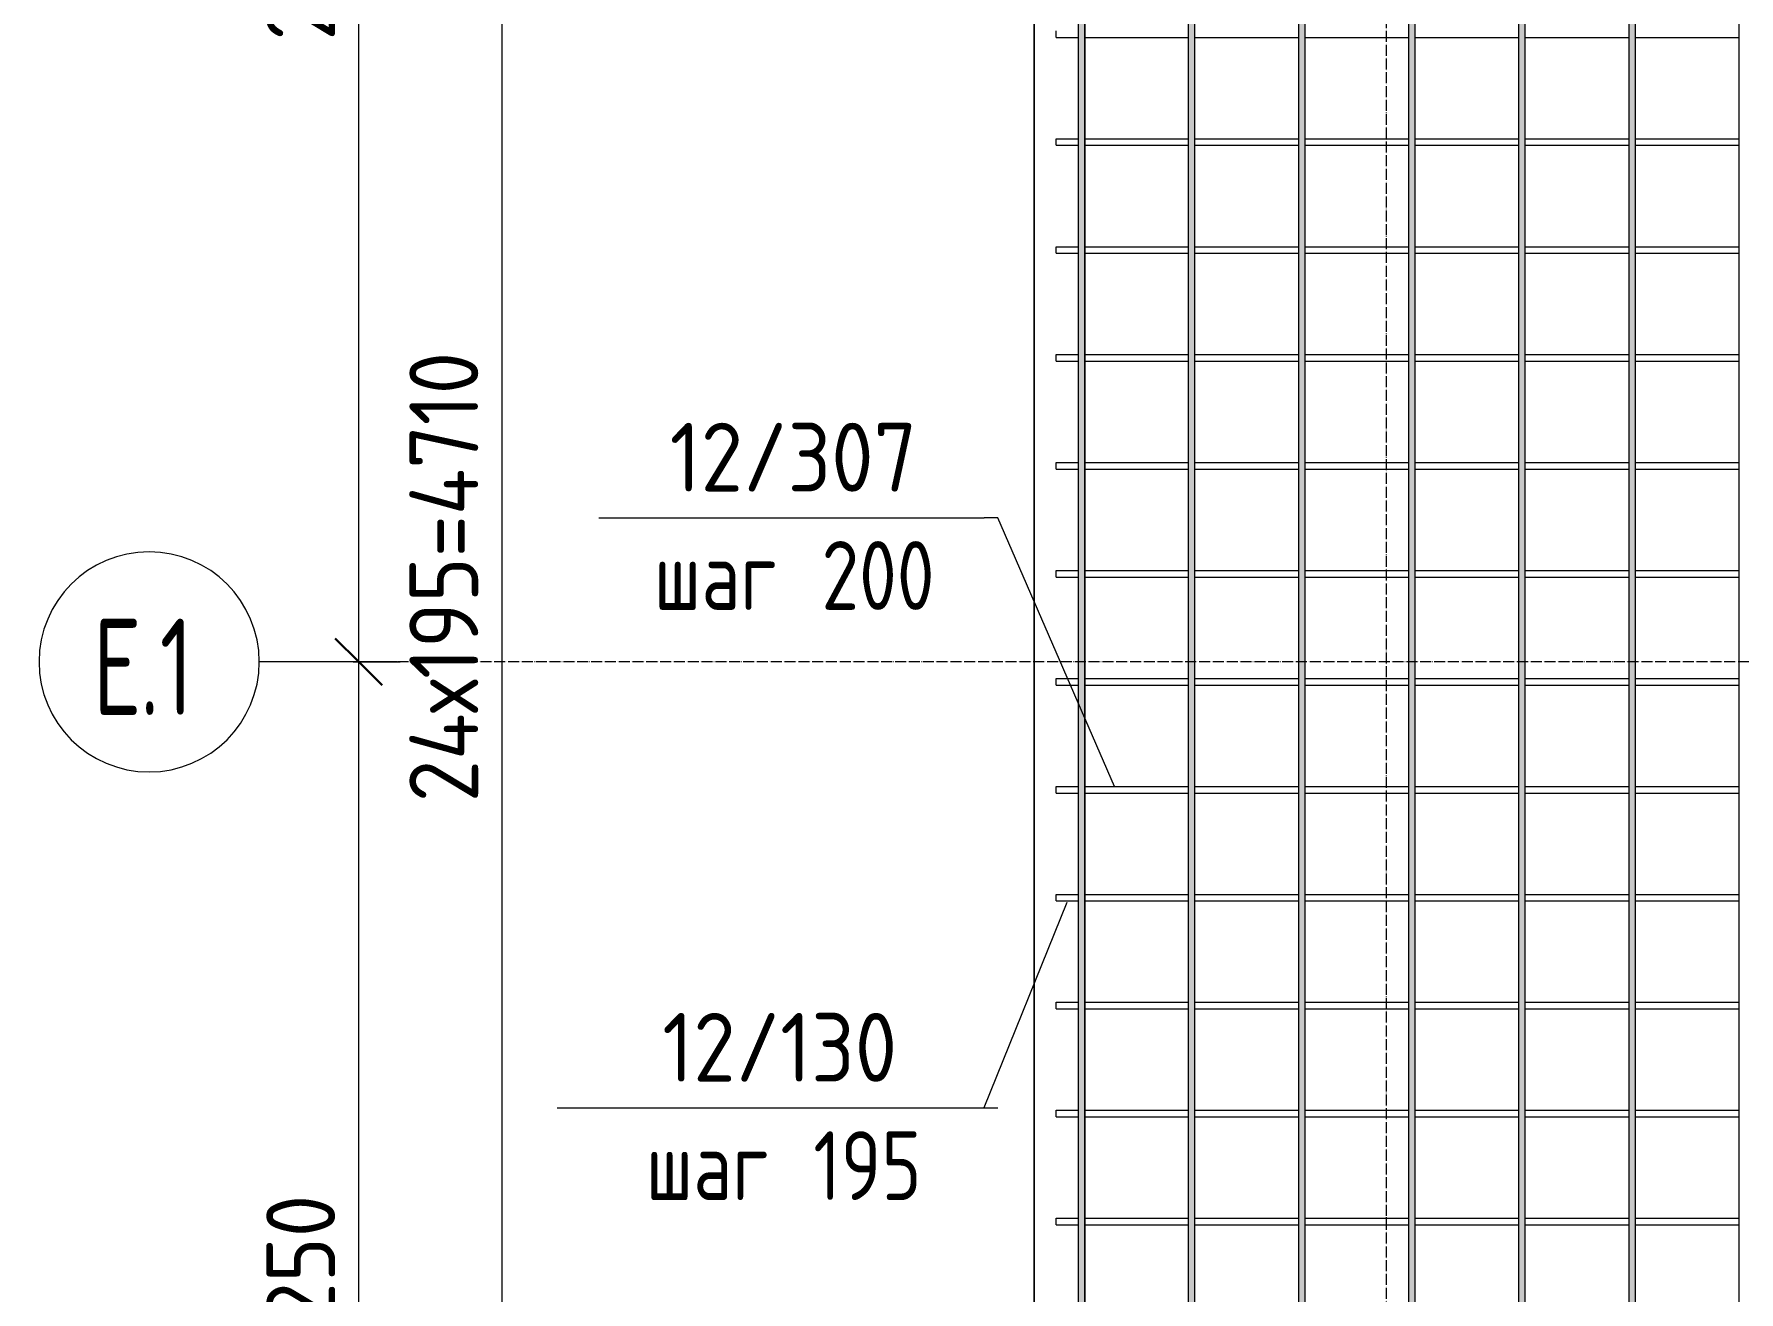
# Model space of a CAD drawing. Header units: millimetres. Extents: x 677 to 38046, y -1785 to 52249.
# Drawn here: x 10095 to 13191, y 47250 to 49536 of the extents above; entities that cross this region are included whole.
import ezdxf

# ---------------------------------------------------------------- set-up
doc = ezdxf.new("R2010")
doc.units = ezdxf.units.MM
doc.linetypes.add('02 Штрихпунктирная _20 мм_', pattern=[25, 20, -2.5, 0, -2.5])
for name, color, linetype, lineweight in [('AA_Dim', 7, 'Continuous', 9), ('AA_Dim-50', 7, 'Continuous', 9), ('AA_Linii', 7, 'Continuous', 9), ('AA_Oformlenie', 7, 'Continuous', 9), ('AA_Vinoska', 7, 'Continuous', 9), ('KR_Armatura_Tonkie', 7, 'Continuous', 20), ('KR_Fundament', 7, 'Continuous', 20), ('Оси', 7, 'Continuous', 9)]:
    doc.layers.add(name, color=color, linetype=linetype, lineweight=lineweight)
doc.styles.add('ISOCPEUR', font='isocpeur.TTF', dxfattribs={"width": 0.7, "height": 175})
doc.styles.add('ISOCPEUR_1', font='isocpeur.TTF', dxfattribs={"width": 0.9, "height": 125})
doc.styles.add('ISOCPEUR_2', font='isocpeur.TTF', dxfattribs={"width": 0.8, "height": 125})
doc.dimstyles.new('00_Точн_3_знака__прозр_', dxfattribs={"dimscale": 304.8, "dimtxt": 125.344371, "dimasz": 0.278871, "dimexe": 0.246063, "dimexo": 0.164042, "dimgap": 0.016404, "dimtad": 1, "dimdec": 3, "dimrnd": 0.001, "dimdsep": 46, "dimtxsty": 'ISOCPEUR_1', "dimblk1": 'OBLIQUE', "dimblk2": 'OBLIQUE', "dimsah": 1, "dimcen": 0.09, "dimdle": 0.246063, "dimazin": 0, "dimtfac": 1, "dimtdec": 4, "dimtix": 1, "dimtmove": 0, "dimatfit": 3, "dimfxl": 1, "dimtvp": 1, "dimtolj": 1, "dimtzin": 0, "dimlwd": 18, "dimlwe": 18, "dimarcsym": 2})
doc.dimstyles.new('05_Округл_5мм__прозр__1', dxfattribs={"dimscale": 304.8, "dimtxt": 125.344371, "dimasz": 0.278871, "dimexe": 0.246063, "dimexo": 0.164042, "dimgap": 0.016404, "dimtad": 1, "dimdec": 0, "dimrnd": 5, "dimdsep": 46, "dimtxsty": 'ISOCPEUR_1', "dimblk1": 'OBLIQUE', "dimblk2": 'OBLIQUE', "dimsah": 1, "dimcen": 0.09, "dimdle": 0.246063, "dimazin": 0, "dimtfac": 1, "dimtdec": 4, "dimtix": 1, "dimtmove": 0, "dimatfit": 3, "dimfxl": 1, "dimtvp": 1, "dimtolj": 1, "dimtzin": 0, "dimlwd": 18, "dimlwe": 18, "dimarcsym": 2})

# ---------------------------------------------------------------- blocks, each defined once
blk = doc.blocks.new('Ось сетки - d_4мм-2765513-Схема расположения фонового армирования фундаментной плиты на отм_-0_890 входной группы в осях 1_1-3_1_Д_1-Ж_1')
at = {"layer": 'Оси'}
for start, end in [(360, 180), (360, 180), (180, 360), (180, 360)]:
    blk.add_arc((0, 0), 4, start, end, dxfattribs=at)
blk = doc.blocks.new('DIMBLOCK62-Схема расположения фонового армирования фундаментной плиты на отм_-0_890 входной группы в осях 1_1-3_1_Д_1-Ж_1')
at = {"layer": 'AA_Dim-50', "lineweight": 30}
for p, q in [((10684.2, 48395), (10641.7, 48437.5)), ((10684.2, 48395), (10726.7, 48352.5)), ((10684.2, 46145), (10641.7, 46187.5)), ((10684.2, 46145), (10726.7, 46102.5))]:
    blk.add_line(p, q, dxfattribs=at)
at = {"layer": 'AA_Dim-50', "lineweight": 18}
for p, q in [((10674.1, 48395), (10759.2, 48395)), ((10684.2, 48395), (10674.1, 48395)), ((10684.2, 46070), (10684.2, 48395)), ((11860.9, 46145), (10609.2, 46145)), ((10684.2, 46145), (11860.9, 46145))]:
    blk.add_line(p, q, dxfattribs=at)
at = {"layer": 'AA_Dim-50', "color": 0, "lineweight": 18, "insert": (10516.3, 47113.9), "char_height": 125, "width": 374.614, "attachment_point": 1, "rotation": 90, "line_spacing_factor": 1.135194, "style": 'ISOCPEUR_1'}
blk.add_mtext('2250', dxfattribs=at)
blk = doc.blocks.new('_Oblique')
at = {"color": 0, "linetype": 'ByBlock', "lineweight": -2}
blk.add_line((-0.5, -0.5), (0.5, 0.5), dxfattribs=at)
blk = doc.blocks.new('DIMBLOCK63-Схема расположения фонового армирования фундаментной плиты на отм_-0_890 входной группы в осях 1_1-3_1_Д_1-Ж_1')
at = {"layer": 'AA_Dim-50', "lineweight": 18}
for p, q in [((10684.2, 48395), (10684.2, 51040)), ((11860.9, 50965), (10609.2, 50965)), ((10684.2, 50965), (11860.9, 50965)), ((10674.1, 48395), (10759.2, 48395)), ((10684.2, 48395), (10674.1, 48395))]:
    blk.add_line(p, q, dxfattribs=at)
at = {"layer": 'AA_Dim-50', "lineweight": 30}
for p, q in [((10684.2, 50965), (10641.7, 51007.5)), ((10684.2, 50965), (10726.7, 50922.5)), ((10684.2, 48395), (10641.7, 48437.5)), ((10684.2, 48395), (10726.7, 48352.5))]:
    blk.add_line(p, q, dxfattribs=at)
at = {"layer": 'AA_Dim-50', "color": 0, "lineweight": 18, "insert": (10516.3, 49523.9), "char_height": 125, "width": 374.614, "attachment_point": 1, "rotation": 90, "line_spacing_factor": 1.135194, "style": 'ISOCPEUR_1'}
blk.add_mtext('2570', dxfattribs=at)
blk = doc.blocks.new('DIMBLOCK68-Схема расположения фонового армирования фундаментной плиты на отм_-0_890 входной группы в осях 1_1-3_1_Д_1-Ж_1')
at = {"layer": 'AA_Dim-50', "lineweight": 30}
for p, q in [((10944, 50909), (10901.5, 50951.5)), ((10944, 50909), (10986.5, 50866.5)), ((10944, 46201), (10901.5, 46243.5)), ((10944, 46201), (10986.5, 46158.5))]:
    blk.add_line(p, q, dxfattribs=at)
at = {"layer": 'AA_Dim-50', "lineweight": 18}
for p, q in [((11900.9, 50909), (10869, 50909)), ((10944, 50909), (10944, 46201)), ((10944, 50909), (11900.9, 50909)), ((11900.9, 46201), (10869, 46201)), ((10944, 46201), (11900.9, 46201))]:
    blk.add_line(p, q, dxfattribs=at)
at = {"layer": 'AA_Dim-50', "color": 0, "lineweight": 18, "insert": (10776.2, 48139.9), "char_height": 125, "width": 996.133, "attachment_point": 1, "rotation": 90, "line_spacing_factor": 1.135194, "style": 'ISOCPEUR_1'}
blk.add_mtext('24х195=4710', dxfattribs=at)
blk = doc.blocks.new('042_М_Арматуры - Диам длина поз _ Комментарий-2260297-Схема расположения фонового армирования фундаментной плиты на отм_-0_890 входной группы в осях 1_1-3_1_Д_1-Ж_1')
at = {"layer": 'AA_Vinoska'}
blk.add_line((-8, 0), (8, 0), dxfattribs=at)
blk = doc.blocks.new('042_М_Арматуры - Диам длина поз _ Шаг-2260295-Схема расположения фонового армирования фундаментной плиты на отм_-0_890 входной группы в осях 1_1-3_1_Д_1-Ж_1')
at = {"layer": 'AA_Vinoska'}
blk.add_line((-7, 0), (7, 0), dxfattribs=at)

msp = doc.modelspace()

# ---------------------------------------------------------------- hatches: boundary and pattern name
at = {"layer": 'AA_Oformlenie'}
for points in [[(12002.8931, 46185), (12002.8931, 50925), (11990.8931, 50925), (11990.8931, 46185)], [(12202.8931, 46185), (12202.8931, 50925), (12190.8931, 50925), (12190.8931, 46185)], [(12402.8931, 46185), (12402.8931, 50925), (12390.8931, 50925), (12390.8931, 46185)], [(12590.8931, 46185), (12602.8931, 46185), (12602.8931, 50925), (12590.8931, 50925), (12590.8931, 46195)], [(12790.8931, 46185), (12802.8931, 46185), (12802.8931, 50925), (12790.8931, 50925), (12790.8931, 46195)], [(12990.8931, 46185), (13002.8931, 46185), (13002.8931, 50925), (12990.8931, 50925), (12990.8931, 46195)]]:
    msp.add_hatch(color=255, dxfattribs=at).paths.add_polyline_path(points)

# ---------------------------------------------------------------- linework, layer by layer
at = {"layer": 'AA_Linii'}
for p, q in [((11990.8931, 50925), (11990.8931, 46185)), ((12002.8931, 46185), (12002.8931, 50925)), ((12190.8931, 50925), (12190.8931, 46185)), ((12202.8931, 46185), (12202.8931, 50925)), ((12390.8931, 50925), (12390.8931, 46185)), ((12402.8931, 46185), (12402.8931, 50925)), ((12590.8931, 50925), (12590.8931, 46185)), ((12602.8931, 46185), (12602.8931, 50925)), ((12790.8931, 50925), (12790.8931, 46185)), ((12802.8931, 46185), (12802.8931, 50925)), ((12990.8931, 50925), (12990.8931, 46185)), ((13002.8931, 46185), (13002.8931, 50925)), ((13190.8931, 50925), (13190.8931, 46185))]:
    msp.add_line(p, q, dxfattribs=at)
at = {"layer": 'AA_Vinoska'}
for p, q in [((11844.7062, 48656.9243), (11820.1398, 48656.9243)), ((12056.5914, 48168.6672), (11844.7062, 48656.9243)), ((11969.98, 47957.8475), (11819.2726, 47584.5166)), ((11819.2726, 47584.5166), (11844.7062, 47584.5166))]:
    msp.add_line(p, q, dxfattribs=at)
at = {"layer": 'KR_Armatura_Tonkie'}
for p, q in [((11990.8931, 50925), (11990.8931, 46185)), ((12002.8931, 50925), (12002.8931, 46185)), ((11950.8931, 49529.8333), (11950.8931, 49541.8333)), ((11950.8931, 49529.8333), (11990.8931, 49529.8333)), ((11990.8931, 49529.8333), (11990.8931, 49345.6667)), ((12002.8931, 49529.8333), (12190.8931, 49529.8333)), ((12002.8931, 49529.8333), (12002.8931, 49345.6667)), ((12202.8931, 49529.8333), (12390.8931, 49529.8333)), ((12402.8931, 49529.8333), (12590.8931, 49529.8333)), ((12602.8931, 49529.8333), (12790.8931, 49529.8333)), ((12802.8931, 49529.8333), (12990.8931, 49529.8333)), ((13002.8931, 49529.8333), (13190.8931, 49529.8333)), ((11950.8931, 49345.6667), (11990.8931, 49345.6667)), ((11950.8931, 49333.6667), (11950.8931, 49345.6667)), ((11950.8931, 49345.6667), (11990.8931, 49345.6667)), ((11950.8931, 49333.6667), (11950.8931, 49345.6667)), ((11950.8931, 49333.6667), (11990.8931, 49333.6667)), ((11950.8931, 49333.6667), (11990.8931, 49333.6667)), ((11990.8931, 49333.6667), (11990.8931, 49149.5)), ((12002.8931, 49345.6667), (12190.8931, 49345.6667)), ((12002.8931, 49345.6667), (12190.8931, 49345.6667)), ((12002.8931, 49333.6667), (12190.8931, 49333.6667)), ((12002.8931, 49333.6667), (12190.8931, 49333.6667)), ((12002.8931, 49333.6667), (12002.8931, 49149.5)), ((12202.8931, 49345.6667), (12390.8931, 49345.6667)), ((12202.8931, 49345.6667), (12390.8931, 49345.6667)), ((12202.8931, 49333.6667), (12390.8931, 49333.6667)), ((12202.8931, 49333.6667), (12390.8931, 49333.6667)), ((12402.8931, 49345.6667), (12590.8931, 49345.6667)), ((12402.8931, 49345.6667), (12590.8931, 49345.6667)), ((12402.8931, 49333.6667), (12590.8931, 49333.6667)), ((12402.8931, 49333.6667), (12590.8931, 49333.6667)), ((12602.8931, 49345.6667), (12790.8931, 49345.6667)), ((12602.8931, 49345.6667), (12790.8931, 49345.6667)), ((12602.8931, 49333.6667), (12790.8931, 49333.6667)), ((12602.8931, 49333.6667), (12790.8931, 49333.6667)), ((12802.8931, 49345.6667), (12990.8931, 49345.6667)), ((12802.8931, 49345.6667), (12990.8931, 49345.6667)), ((12802.8931, 49333.6667), (12990.8931, 49333.6667)), ((12802.8931, 49333.6667), (12990.8931, 49333.6667)), ((13002.8931, 49345.6667), (13190.8931, 49345.6667)), ((13002.8931, 49345.6667), (13190.8931, 49345.6667)), ((13002.8931, 49333.6667), (13190.8931, 49333.6667)), ((13002.8931, 49333.6667), (13190.8931, 49333.6667)), ((11950.8931, 49149.5), (11990.8931, 49149.5)), ((11950.8931, 49137.5), (11950.8931, 49149.5)), ((11950.8931, 49149.5), (11990.8931, 49149.5)), ((11950.8931, 49137.5), (11950.8931, 49149.5)), ((12002.8931, 49149.5), (12190.8931, 49149.5)), ((12002.8931, 49149.5), (12190.8931, 49149.5)), ((12202.8931, 49149.5), (12390.8931, 49149.5)), ((12202.8931, 49149.5), (12390.8931, 49149.5)), ((12402.8931, 49149.5), (12590.8931, 49149.5)), ((12402.8931, 49149.5), (12590.8931, 49149.5)), ((12602.8931, 49149.5), (12790.8931, 49149.5)), ((12602.8931, 49149.5), (12790.8931, 49149.5)), ((12802.8931, 49149.5), (12990.8931, 49149.5)), ((12802.8931, 49149.5), (12990.8931, 49149.5)), ((13002.8931, 49149.5), (13190.8931, 49149.5)), ((13002.8931, 49149.5), (13190.8931, 49149.5)), ((11950.8931, 49137.5), (11990.8931, 49137.5)), ((11950.8931, 49137.5), (11990.8931, 49137.5)), ((11990.8931, 49137.5), (11990.8931, 48953.3333)), ((12002.8931, 49137.5), (12190.8931, 49137.5)), ((12002.8931, 49137.5), (12190.8931, 49137.5)), ((12002.8931, 49137.5), (12002.8931, 48953.3333)), ((12202.8931, 49137.5), (12390.8931, 49137.5)), ((12202.8931, 49137.5), (12390.8931, 49137.5)), ((12402.8931, 49137.5), (12590.8931, 49137.5)), ((12402.8931, 49137.5), (12590.8931, 49137.5)), ((12602.8931, 49137.5), (12790.8931, 49137.5)), ((12602.8931, 49137.5), (12790.8931, 49137.5)), ((12802.8931, 49137.5), (12990.8931, 49137.5)), ((12802.8931, 49137.5), (12990.8931, 49137.5)), ((13002.8931, 49137.5), (13190.8931, 49137.5)), ((13002.8931, 49137.5), (13190.8931, 49137.5)), ((11950.8931, 48953.3333), (11990.8931, 48953.3333)), ((11950.8931, 48941.3333), (11950.8931, 48953.3333)), ((11950.8931, 48953.3333), (11990.8931, 48953.3333)), ((11950.8931, 48941.3333), (11950.8931, 48953.3333)), ((12002.8931, 48953.3333), (12190.8931, 48953.3333)), ((12002.8931, 48953.3333), (12190.8931, 48953.3333)), ((12202.8931, 48953.3333), (12390.8931, 48953.3333)), ((12202.8931, 48953.3333), (12390.8931, 48953.3333)), ((12402.8931, 48953.3333), (12590.8931, 48953.3333)), ((12402.8931, 48953.3333), (12590.8931, 48953.3333)), ((12602.8931, 48953.3333), (12790.8931, 48953.3333)), ((12602.8931, 48953.3333), (12790.8931, 48953.3333)), ((12802.8931, 48953.3333), (12990.8931, 48953.3333)), ((12802.8931, 48953.3333), (12990.8931, 48953.3333)), ((13002.8931, 48953.3333), (13190.8931, 48953.3333)), ((13002.8931, 48953.3333), (13190.8931, 48953.3333)), ((11950.8931, 48941.3333), (11990.8931, 48941.3333)), ((11950.8931, 48941.3333), (11990.8931, 48941.3333)), ((11990.8931, 48941.3333), (11990.8931, 48757.1667)), ((12002.8931, 48941.3333), (12190.8931, 48941.3333)), ((12002.8931, 48941.3333), (12190.8931, 48941.3333)), ((12002.8931, 48941.3333), (12002.8931, 48757.1667)), ((12202.8931, 48941.3333), (12390.8931, 48941.3333)), ((12202.8931, 48941.3333), (12390.8931, 48941.3333)), ((12402.8931, 48941.3333), (12590.8931, 48941.3333)), ((12402.8931, 48941.3333), (12590.8931, 48941.3333)), ((12602.8931, 48941.3333), (12790.8931, 48941.3333)), ((12602.8931, 48941.3333), (12790.8931, 48941.3333)), ((12802.8931, 48941.3333), (12990.8931, 48941.3333)), ((12802.8931, 48941.3333), (12990.8931, 48941.3333)), ((13002.8931, 48941.3333), (13190.8931, 48941.3333)), ((13002.8931, 48941.3333), (13190.8931, 48941.3333)), ((11950.8931, 48757.1667), (11990.8931, 48757.1667)), ((11950.8931, 48745.1667), (11950.8931, 48757.1667)), ((11950.8931, 48757.1667), (11990.8931, 48757.1667)), ((11950.8931, 48745.1667), (11950.8931, 48757.1667)), ((11950.8931, 48745.1667), (11990.8931, 48745.1667)), ((11950.8931, 48745.1667), (11990.8931, 48745.1667)), ((11990.8931, 48745.1667), (11990.8931, 48561)), ((12002.8931, 48757.1667), (12190.8931, 48757.1667)), ((12002.8931, 48757.1667), (12190.8931, 48757.1667)), ((12002.8931, 48745.1667), (12190.8931, 48745.1667)), ((12002.8931, 48745.1667), (12190.8931, 48745.1667)), ((12002.8931, 48745.1667), (12002.8931, 48561)), ((12202.8931, 48757.1667), (12390.8931, 48757.1667)), ((12202.8931, 48757.1667), (12390.8931, 48757.1667)), ((12202.8931, 48745.1667), (12390.8931, 48745.1667)), ((12202.8931, 48745.1667), (12390.8931, 48745.1667)), ((12402.8931, 48757.1667), (12590.8931, 48757.1667)), ((12402.8931, 48757.1667), (12590.8931, 48757.1667)), ((12402.8931, 48745.1667), (12590.8931, 48745.1667)), ((12402.8931, 48745.1667), (12590.8931, 48745.1667)), ((12602.8931, 48757.1667), (12790.8931, 48757.1667)), ((12602.8931, 48757.1667), (12790.8931, 48757.1667)), ((12602.8931, 48745.1667), (12790.8931, 48745.1667)), ((12602.8931, 48745.1667), (12790.8931, 48745.1667)), ((12802.8931, 48757.1667), (12990.8931, 48757.1667)), ((12802.8931, 48757.1667), (12990.8931, 48757.1667)), ((12802.8931, 48745.1667), (12990.8931, 48745.1667)), ((12802.8931, 48745.1667), (12990.8931, 48745.1667)), ((13002.8931, 48757.1667), (13190.8931, 48757.1667)), ((13002.8931, 48757.1667), (13190.8931, 48757.1667)), ((13002.8931, 48745.1667), (13190.8931, 48745.1667)), ((13002.8931, 48745.1667), (13190.8931, 48745.1667)), ((11950.8931, 48561), (11990.8931, 48561)), ((11950.8931, 48549), (11950.8931, 48561)), ((11950.8931, 48561), (11990.8931, 48561)), ((11950.8931, 48549), (11950.8931, 48561)), ((12002.8931, 48561), (12190.8931, 48561)), ((12002.8931, 48561), (12190.8931, 48561)), ((12202.8931, 48561), (12390.8931, 48561)), ((12202.8931, 48561), (12390.8931, 48561)), ((12402.8931, 48561), (12590.8931, 48561)), ((12402.8931, 48561), (12590.8931, 48561)), ((12602.8931, 48561), (12790.8931, 48561)), ((12602.8931, 48561), (12790.8931, 48561)), ((12802.8931, 48561), (12990.8931, 48561)), ((12802.8931, 48561), (12990.8931, 48561)), ((13002.8931, 48561), (13190.8931, 48561)), ((13002.8931, 48561), (13190.8931, 48561)), ((11950.8931, 48549), (11990.8931, 48549)), ((11950.8931, 48549), (11990.8931, 48549)), ((11990.8931, 48549), (11990.8931, 48364.8333)), ((12002.8931, 48549), (12190.8931, 48549)), ((12002.8931, 48549), (12190.8931, 48549)), ((12002.8931, 48549), (12002.8931, 48364.8333)), ((12202.8931, 48549), (12390.8931, 48549)), ((12202.8931, 48549), (12390.8931, 48549)), ((12402.8931, 48549), (12590.8931, 48549)), ((12402.8931, 48549), (12590.8931, 48549)), ((12602.8931, 48549), (12790.8931, 48549)), ((12602.8931, 48549), (12790.8931, 48549)), ((12802.8931, 48549), (12990.8931, 48549)), ((12802.8931, 48549), (12990.8931, 48549)), ((13002.8931, 48549), (13190.8931, 48549)), ((13002.8931, 48549), (13190.8931, 48549)), ((11950.8931, 48364.8333), (11990.8931, 48364.8333)), ((11950.8931, 48352.8333), (11950.8931, 48364.8333)), ((11950.8931, 48364.8333), (11990.8931, 48364.8333)), ((11950.8931, 48352.8333), (11950.8931, 48364.8333)), ((12002.8931, 48364.8333), (12190.8931, 48364.8333)), ((12002.8931, 48364.8333), (12190.8931, 48364.8333)), ((12202.8931, 48364.8333), (12390.8931, 48364.8333)), ((12202.8931, 48364.8333), (12390.8931, 48364.8333)), ((12402.8931, 48364.8333), (12590.8931, 48364.8333)), ((12402.8931, 48364.8333), (12590.8931, 48364.8333)), ((12602.8931, 48364.8333), (12790.8931, 48364.8333)), ((12602.8931, 48364.8333), (12790.8931, 48364.8333)), ((12802.8931, 48364.8333), (12990.8931, 48364.8333)), ((12802.8931, 48364.8333), (12990.8931, 48364.8333)), ((13002.8931, 48364.8333), (13190.8931, 48364.8333)), ((13002.8931, 48364.8333), (13190.8931, 48364.8333)), ((11950.8931, 48352.8333), (11990.8931, 48352.8333)), ((11950.8931, 48352.8333), (11990.8931, 48352.8333)), ((11990.8931, 48352.8333), (11990.8931, 48168.6667)), ((12002.8931, 48352.8333), (12190.8931, 48352.8333)), ((12002.8931, 48352.8333), (12190.8931, 48352.8333)), ((12002.8931, 48352.8333), (12002.8931, 48168.6667)), ((12202.8931, 48352.8333), (12390.8931, 48352.8333)), ((12202.8931, 48352.8333), (12390.8931, 48352.8333)), ((12402.8931, 48352.8333), (12590.8931, 48352.8333)), ((12402.8931, 48352.8333), (12590.8931, 48352.8333)), ((12602.8931, 48352.8333), (12790.8931, 48352.8333)), ((12602.8931, 48352.8333), (12790.8931, 48352.8333)), ((12802.8931, 48352.8333), (12990.8931, 48352.8333)), ((12802.8931, 48352.8333), (12990.8931, 48352.8333)), ((13002.8931, 48352.8333), (13190.8931, 48352.8333)), ((13002.8931, 48352.8333), (13190.8931, 48352.8333)), ((11950.8931, 48168.6667), (11990.8931, 48168.6667)), ((11950.8931, 48156.6667), (11950.8931, 48168.6667)), ((11950.8931, 48168.6667), (11990.8931, 48168.6667)), ((11950.8931, 48156.6667), (11950.8931, 48168.6667)), ((11950.8931, 48156.6667), (11990.8931, 48156.6667)), ((11950.8931, 48156.6667), (11990.8931, 48156.6667)), ((11990.8931, 48156.6667), (11990.8931, 47972.5)), ((12002.8931, 48168.6667), (12190.8931, 48168.6667)), ((12002.8931, 48168.6667), (12190.8931, 48168.6667)), ((12002.8931, 48156.6667), (12190.8931, 48156.6667)), ((12002.8931, 48156.6667), (12190.8931, 48156.6667)), ((12002.8931, 48156.6667), (12002.8931, 47972.5)), ((12202.8931, 48168.6667), (12390.8931, 48168.6667)), ((12202.8931, 48168.6667), (12390.8931, 48168.6667)), ((12202.8931, 48156.6667), (12390.8931, 48156.6667)), ((12202.8931, 48156.6667), (12390.8931, 48156.6667)), ((12402.8931, 48168.6667), (12590.8931, 48168.6667)), ((12402.8931, 48168.6667), (12590.8931, 48168.6667)), ((12402.8931, 48156.6667), (12590.8931, 48156.6667)), ((12402.8931, 48156.6667), (12590.8931, 48156.6667)), ((12602.8931, 48168.6667), (12790.8931, 48168.6667)), ((12602.8931, 48168.6667), (12790.8931, 48168.6667)), ((12602.8931, 48156.6667), (12790.8931, 48156.6667)), ((12602.8931, 48156.6667), (12790.8931, 48156.6667)), ((12802.8931, 48168.6667), (12990.8931, 48168.6667)), ((12802.8931, 48168.6667), (12990.8931, 48168.6667)), ((12802.8931, 48156.6667), (12990.8931, 48156.6667)), ((12802.8931, 48156.6667), (12990.8931, 48156.6667)), ((13002.8931, 48168.6667), (13190.8931, 48168.6667)), ((13002.8931, 48168.6667), (13190.8931, 48168.6667)), ((13002.8931, 48156.6667), (13190.8931, 48156.6667)), ((13002.8931, 48156.6667), (13190.8931, 48156.6667)), ((11950.8931, 47972.5), (11990.8931, 47972.5)), ((11950.8931, 47960.5), (11950.8931, 47972.5)), ((11950.8931, 47972.5), (11990.8931, 47972.5)), ((11950.8931, 47960.5), (11950.8931, 47972.5)), ((12002.8931, 47972.5), (12190.8931, 47972.5)), ((12002.8931, 47972.5), (12190.8931, 47972.5)), ((12202.8931, 47972.5), (12390.8931, 47972.5)), ((12202.8931, 47972.5), (12390.8931, 47972.5)), ((12402.8931, 47972.5), (12590.8931, 47972.5)), ((12402.8931, 47972.5), (12590.8931, 47972.5)), ((12602.8931, 47972.5), (12790.8931, 47972.5)), ((12602.8931, 47972.5), (12790.8931, 47972.5)), ((12802.8931, 47972.5), (12990.8931, 47972.5)), ((12802.8931, 47972.5), (12990.8931, 47972.5)), ((13002.8931, 47972.5), (13190.8931, 47972.5)), ((13002.8931, 47972.5), (13190.8931, 47972.5)), ((11950.8931, 47960.5), (11990.8931, 47960.5)), ((11950.8931, 47960.5), (11990.8931, 47960.5)), ((11990.8931, 47960.5), (11990.8931, 47776.3333)), ((12002.8931, 47960.5), (12190.8931, 47960.5)), ((12002.8931, 47960.5), (12190.8931, 47960.5)), ((12002.8931, 47960.5), (12002.8931, 47776.3333)), ((12202.8931, 47960.5), (12390.8931, 47960.5)), ((12202.8931, 47960.5), (12390.8931, 47960.5)), ((12402.8931, 47960.5), (12590.8931, 47960.5)), ((12402.8931, 47960.5), (12590.8931, 47960.5)), ((12602.8931, 47960.5), (12790.8931, 47960.5)), ((12602.8931, 47960.5), (12790.8931, 47960.5)), ((12802.8931, 47960.5), (12990.8931, 47960.5)), ((12802.8931, 47960.5), (12990.8931, 47960.5)), ((13002.8931, 47960.5), (13190.8931, 47960.5)), ((13002.8931, 47960.5), (13190.8931, 47960.5)), ((11950.8931, 47776.3333), (11990.8931, 47776.3333)), ((11950.8931, 47764.3333), (11950.8931, 47776.3333)), ((11950.8931, 47776.3333), (11990.8931, 47776.3333)), ((11950.8931, 47764.3333), (11950.8931, 47776.3333)), ((12002.8931, 47776.3333), (12190.8931, 47776.3333)), ((12002.8931, 47776.3333), (12190.8931, 47776.3333)), ((12202.8931, 47776.3333), (12390.8931, 47776.3333)), ((12202.8931, 47776.3333), (12390.8931, 47776.3333)), ((12402.8931, 47776.3333), (12590.8931, 47776.3333)), ((12402.8931, 47776.3333), (12590.8931, 47776.3333)), ((12602.8931, 47776.3333), (12790.8931, 47776.3333)), ((12602.8931, 47776.3333), (12790.8931, 47776.3333)), ((12802.8931, 47776.3333), (12990.8931, 47776.3333)), ((12802.8931, 47776.3333), (12990.8931, 47776.3333)), ((13002.8931, 47776.3333), (13190.8931, 47776.3333)), ((13002.8931, 47776.3333), (13190.8931, 47776.3333)), ((11950.8931, 47764.3333), (11990.8931, 47764.3333)), ((11950.8931, 47764.3333), (11990.8931, 47764.3333)), ((11990.8931, 47764.3333), (11990.8931, 47580.1667)), ((12002.8931, 47764.3333), (12190.8931, 47764.3333)), ((12002.8931, 47764.3333), (12190.8931, 47764.3333)), ((12002.8931, 47764.3333), (12002.8931, 47580.1667)), ((12202.8931, 47764.3333), (12390.8931, 47764.3333)), ((12202.8931, 47764.3333), (12390.8931, 47764.3333)), ((12402.8931, 47764.3333), (12590.8931, 47764.3333)), ((12402.8931, 47764.3333), (12590.8931, 47764.3333)), ((12602.8931, 47764.3333), (12790.8931, 47764.3333)), ((12602.8931, 47764.3333), (12790.8931, 47764.3333)), ((12802.8931, 47764.3333), (12990.8931, 47764.3333)), ((12802.8931, 47764.3333), (12990.8931, 47764.3333)), ((13002.8931, 47764.3333), (13190.8931, 47764.3333)), ((13002.8931, 47764.3333), (13190.8931, 47764.3333)), ((11950.8931, 47580.1667), (11990.8931, 47580.1667)), ((11950.8931, 47568.1667), (11950.8931, 47580.1667)), ((11950.8931, 47580.1667), (11990.8931, 47580.1667)), ((11950.8931, 47568.1667), (11950.8931, 47580.1667)), ((11950.8931, 47568.1667), (11990.8931, 47568.1667)), ((11950.8931, 47568.1667), (11990.8931, 47568.1667)), ((11990.8931, 47568.1667), (11990.8931, 47384)), ((12002.8931, 47580.1667), (12190.8931, 47580.1667)), ((12002.8931, 47580.1667), (12190.8931, 47580.1667)), ((12002.8931, 47568.1667), (12190.8931, 47568.1667)), ((12002.8931, 47568.1667), (12190.8931, 47568.1667)), ((12002.8931, 47568.1667), (12002.8931, 47384)), ((12202.8931, 47580.1667), (12390.8931, 47580.1667)), ((12202.8931, 47580.1667), (12390.8931, 47580.1667)), ((12202.8931, 47568.1667), (12390.8931, 47568.1667)), ((12202.8931, 47568.1667), (12390.8931, 47568.1667)), ((12402.8931, 47580.1667), (12590.8931, 47580.1667)), ((12402.8931, 47580.1667), (12590.8931, 47580.1667)), ((12402.8931, 47568.1667), (12590.8931, 47568.1667)), ((12402.8931, 47568.1667), (12590.8931, 47568.1667)), ((12602.8931, 47580.1667), (12790.8931, 47580.1667)), ((12602.8931, 47580.1667), (12790.8931, 47580.1667)), ((12602.8931, 47568.1667), (12790.8931, 47568.1667)), ((12602.8931, 47568.1667), (12790.8931, 47568.1667)), ((12802.8931, 47580.1667), (12990.8931, 47580.1667)), ((12802.8931, 47580.1667), (12990.8931, 47580.1667)), ((12802.8931, 47568.1667), (12990.8931, 47568.1667)), ((12802.8931, 47568.1667), (12990.8931, 47568.1667)), ((13002.8931, 47580.1667), (13190.8931, 47580.1667)), ((13002.8931, 47580.1667), (13190.8931, 47580.1667)), ((13002.8931, 47568.1667), (13190.8931, 47568.1667)), ((13002.8931, 47568.1667), (13190.8931, 47568.1667)), ((11950.8931, 47384), (11990.8931, 47384)), ((11950.8931, 47372), (11950.8931, 47384)), ((11950.8931, 47384), (11990.8931, 47384)), ((11950.8931, 47372), (11950.8931, 47384)), ((12002.8931, 47384), (12190.8931, 47384)), ((12002.8931, 47384), (12190.8931, 47384)), ((12202.8931, 47384), (12390.8931, 47384)), ((12202.8931, 47384), (12390.8931, 47384)), ((12402.8931, 47384), (12590.8931, 47384)), ((12402.8931, 47384), (12590.8931, 47384)), ((12602.8931, 47384), (12790.8931, 47384)), ((12602.8931, 47384), (12790.8931, 47384)), ((12802.8931, 47384), (12990.8931, 47384)), ((12802.8931, 47384), (12990.8931, 47384)), ((13002.8931, 47384), (13190.8931, 47384)), ((13002.8931, 47384), (13190.8931, 47384)), ((11950.8931, 47372), (11990.8931, 47372)), ((11950.8931, 47372), (11990.8931, 47372)), ((11990.8931, 47372), (11990.8931, 47187.8333)), ((12002.8931, 47372), (12190.8931, 47372)), ((12002.8931, 47372), (12190.8931, 47372)), ((12002.8931, 47372), (12002.8931, 47187.8333)), ((12202.8931, 47372), (12390.8931, 47372)), ((12202.8931, 47372), (12390.8931, 47372)), ((12402.8931, 47372), (12590.8931, 47372)), ((12402.8931, 47372), (12590.8931, 47372)), ((12602.8931, 47372), (12790.8931, 47372)), ((12602.8931, 47372), (12790.8931, 47372)), ((12802.8931, 47372), (12990.8931, 47372)), ((12802.8931, 47372), (12990.8931, 47372)), ((13002.8931, 47372), (13190.8931, 47372)), ((13002.8931, 47372), (13190.8931, 47372))]:
    msp.add_line(p, q, dxfattribs=at)
at = {"layer": 'KR_Fundament'}
for p, q in [((11910.8931, 46145), (11910.8931, 50965)), ((11910.8931, 50965), (11910.8931, 46145))]:
    msp.add_line(p, q, dxfattribs=at)
at = {"layer": 'Оси', "linetype": '02 Штрихпунктирная _20 мм_'}
for p, q in [((12550.8931, 45606.0776), (12550.8931, 51078.091)), ((15493.55, 48395), (10753.5543, 48395))]:
    msp.add_line(p, q, dxfattribs=at)
at = {"layer": 'Оси'}
msp.add_line((10753.5543, 48395), (10503.5543, 48395), dxfattribs=at)

# ---------------------------------------------------------------- block references
at = {"layer": 'AA_Vinoska', "xscale": 49.99999999999998, "yscale": 49.99999999999998, "zscale": 49.99999999999998}
for name, p in [('042_М_Арматуры - Диам длина поз _ Шаг-2260295-Схема расположения фонового армирования фундаментной плиты на отм_-0_890 входной группы в осях 1_1-3_1_Д_1-Ж_1', (11470.1398, 48656.9243)), ('042_М_Арматуры - Диам длина поз _ Комментарий-2260297-Схема расположения фонового армирования фундаментной плиты на отм_-0_890 входной группы в осях 1_1-3_1_Д_1-Ж_1', (11444.7062, 47584.5166))]:
    msp.add_blockref(name, p, dxfattribs=at)
at = {"layer": 'Оси', "xscale": 49.99999999999998, "yscale": 49.99999999999998, "zscale": 49.99999999999998, "rotation": 89.9999999999998}
msp.add_blockref('Ось сетки - d_4мм-2765513-Схема расположения фонового армирования фундаментной плиты на отм_-0_890 входной группы в осях 1_1-3_1_Д_1-Ж_1', (10303.5543, 48395), dxfattribs=at)

# ---------------------------------------------------------------- texts
at = {"layer": 'AA_Vinoska', "char_height": 125, "attachment_point": 1}
for s, insert, width, style in [('12/307', (11248.9969, 48829.4367), 555.569437, 'ISOCPEUR_1'), (' 200', (11460.9927, 48614.4841), 333.502, 'ISOCPEUR_2'), ('шаг', (11220.2219, 48614.4841), 291.81425, 'ISOCPEUR_2'), ('12/130', (11235.4882, 47757.0291), 526.708687, 'ISOCPEUR_1'), (' 195', (11446.1591, 47542.0765), 307.848, 'ISOCPEUR_2'), ('шаг', (11205.3882, 47542.0765), 291.81425, 'ISOCPEUR_2')]:
    msp.add_mtext(s, dxfattribs=dict(at, insert=insert, width=width, style=style))
at = {"layer": 'Оси', "char_height": 175, "attachment_point": 1, "style": 'ISOCPEUR'}
for s, insert, width in [('\\fISOCPEUR|b0|i0|c204|p34|;\\W.7;Е', (10200.9408, 48473.5763), 103.818531), ('.1', (10286.5996, 48473.5763), 120.653969)]:
    msp.add_mtext(s, dxfattribs=dict(at, insert=insert, width=width))

# ---------------------------------------------------------------- dimensions: what is measured, and where the dimension line sits
at = {"layer": 'AA_Dim', "lineweight": 18}
for base, p1, p2, dimstyle, override, picture, middle in [((10684.1836, 50965), (10624.0795, 48395), (11910.8931, 50965), '00_Точн_3_знака__прозр_', {"dimpost": '<>', "dimfxl": 2874.158854}, 'DIMBLOCK63-Схема расположения фонового армирования фундаментной плиты на отм_-0_890 входной группы в осях 1_1-3_1_Д_1-Ж_1', (10616.6836, 49680)), ((10944.0338, 46201), (11950.8931, 50909), (11950.8931, 46201), '05_Округл_5мм__прозр__1', {"dimpost": '24х195=<>', "dimfxl": 4708}, 'DIMBLOCK68-Схема расположения фонового армирования фундаментной плиты на отм_-0_890 входной группы в осях 1_1-3_1_Д_1-Ж_1', (10876.5338, 48555)), ((10684.1836, 48395), (11910.8931, 46145), (10624.0795, 48395), '00_Точн_3_знака__прозр_', {"dimpost": '<>', "dimfxl": 2591.985555}, 'DIMBLOCK62-Схема расположения фонового армирования фундаментной плиты на отм_-0_890 входной группы в осях 1_1-3_1_Д_1-Ж_1', (10616.6836, 47270))]:
    dim = msp.add_linear_dim(base=base, p1=p1, p2=p2, angle=90, dimstyle=dimstyle, override=override, dxfattribs=at)
    dim.commit()
    dim.dimension.update_dxf_attribs({"geometry": picture, "text_midpoint": middle})

doc.saveas('drawing.dxf')
